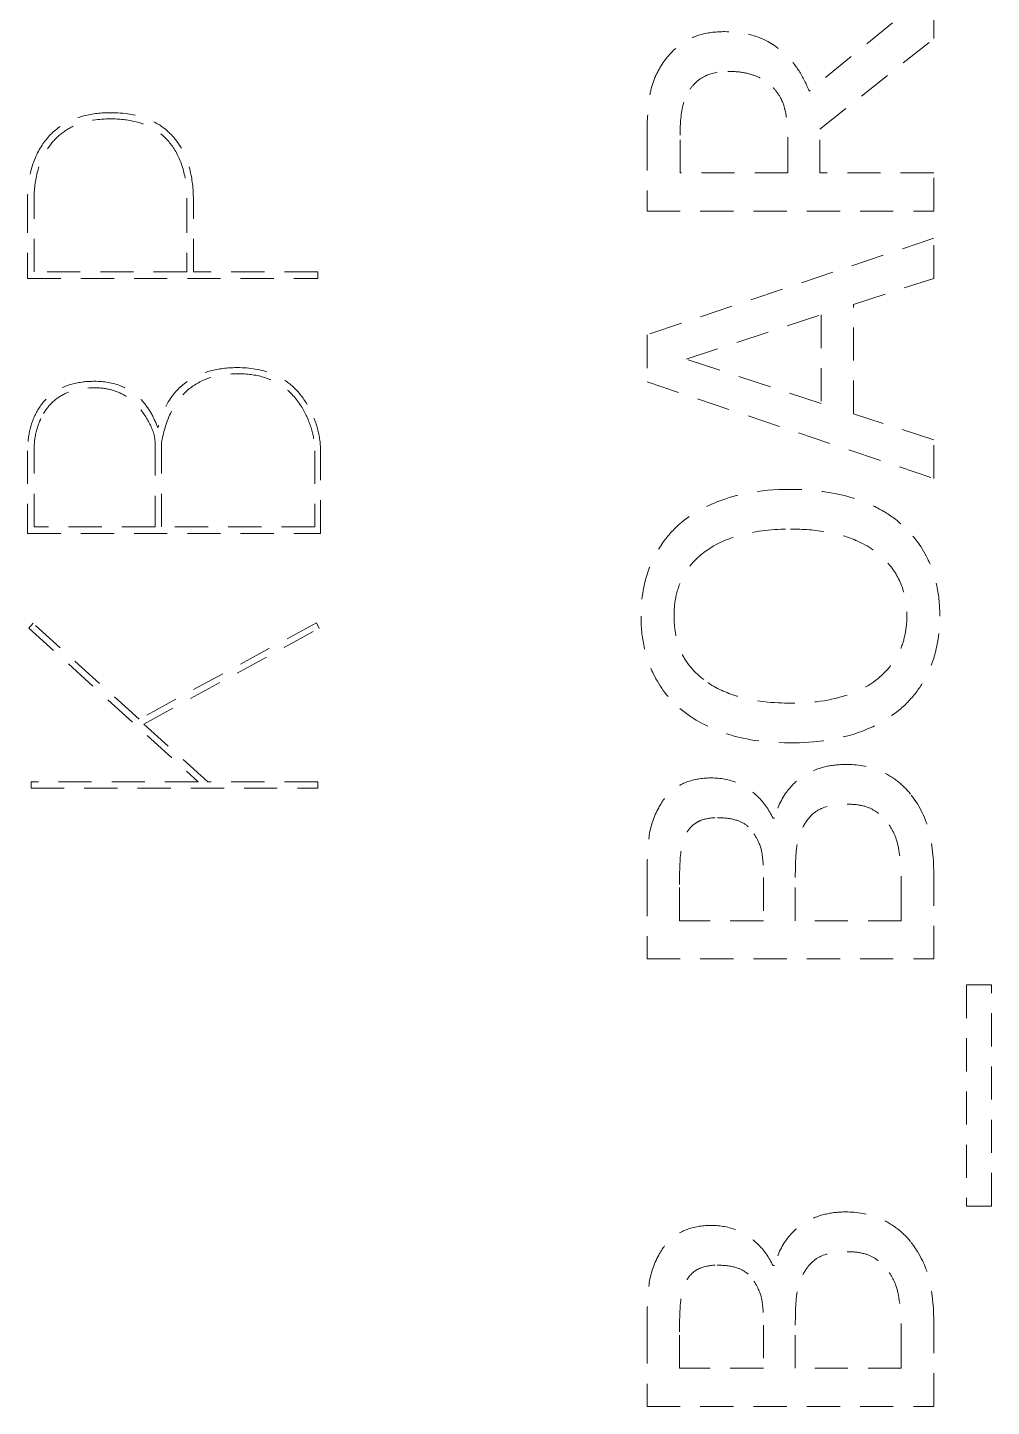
# Model space of a CAD drawing. Header units: inches. Extents: x 6934 to 18973, y 4254 to 7629.
# Drawn here: x 16922.85 to 16927.66, y 4476.58 to 4483.45 of the extents above; entities that cross this region are included whole.
import ezdxf

# ---------------------------------------------------------------- set-up
doc = ezdxf.new("R2010")
doc.units = ezdxf.units.IN
doc.header["$MEASUREMENT"] = 0
doc.linetypes.add('입력 정류부 ASSY$0$DASHED', pattern=[0.2067, 0.1654, -0.0413])
doc.layers.add('입력 정류부 ASSY$0$가려진 것(ISO)', color=2, linetype='입력 정류부 ASSY$0$DASHED', lineweight=18, true_color=0xffff00)

# ---------------------------------------------------------------- blocks, each defined once
blk = doc.blocks.new('입력 정류부 ASSY')
at = {"layer": '입력 정류부 ASSY$0$가려진 것(ISO)'}
for p, q in [((273.2951, 223.6297), (272.6734, 223.1214)), ((273.2951, 223.3831), (273.2951, 223.6297)), ((272.7266, 222.9315), (273.2951, 223.3831)), ((272.0308, 222.7138), (272.0308, 222.9026)), ((272.7266, 222.7138), (272.7266, 222.9315)), ((271.8664, 222.8921), (271.8664, 222.5239)), ((272.568, 222.8806), (272.568, 222.7138)), ((272.568, 222.7138), (272.0308, 222.7138)), ((273.2951, 222.7138), (272.7266, 222.7138)), ((273.2951, 222.5239), (273.2951, 222.7138)), ((268.7797, 222.5814), (268.7797, 222.188)), ((268.8121, 222.2204), (268.8121, 222.5814)), ((269.5733, 222.5814), (269.5733, 222.2204)), ((269.6057, 222.2204), (269.6057, 222.5814)), ((271.8664, 222.5239), (273.2951, 222.5239)), ((273.2951, 222.3885), (271.8664, 221.9068)), ((273.2951, 222.1882), (273.2951, 222.3885)), ((269.5733, 222.2204), (268.8121, 222.2204)), ((270.2255, 222.2204), (269.6057, 222.2204)), ((270.2255, 222.188), (270.2255, 222.2204)), ((268.7797, 222.188), (270.2255, 222.188)), ((272.8957, 222.0585), (273.2951, 222.1882)), ((272.0609, 221.7853), (272.7336, 222.0064)), ((272.7336, 222.0064), (272.7336, 221.5653)), ((272.8957, 221.5132), (272.8957, 222.0585)), ((271.8664, 221.9068), (271.8664, 221.673)), ((272.7336, 221.5653), (272.0609, 221.7853)), ((271.8664, 221.673), (273.2951, 221.1913)), ((273.2951, 221.3835), (272.8957, 221.5132)), ((268.7797, 221.3297), (268.7797, 220.9176)), ((268.8121, 220.95), (268.8121, 221.3297)), ((269.4149, 221.3706), (269.4149, 220.95)), ((269.4473, 220.95), (269.4473, 221.3689)), ((270.2102, 221.3297), (270.2102, 220.95)), ((270.2391, 220.9176), (270.2391, 221.3297)), ((273.2951, 221.1913), (273.2951, 221.3835)), ((268.7797, 220.9176), (270.2391, 220.9176)), ((269.4149, 220.95), (268.8121, 220.95)), ((270.2102, 220.95), (269.4473, 220.95)), ((268.807, 220.4698), (268.7865, 220.4459)), ((268.7865, 220.4459), (269.6295, 219.6796)), ((269.3349, 219.9912), (268.807, 220.4698)), ((270.2187, 220.4715), (269.3349, 219.9912)), ((269.3587, 219.9674), (270.2323, 220.4442)), ((270.2323, 220.4442), (270.2187, 220.4715)), ((269.6772, 219.6796), (269.3587, 219.9674)), ((269.6295, 219.6796), (268.7968, 219.6796)), ((268.7968, 219.6796), (268.7968, 219.6473)), ((270.2255, 219.6796), (269.6772, 219.6796)), ((270.2255, 219.6473), (270.2255, 219.6796)), ((268.7968, 219.6473), (270.2255, 219.6473)), ((272.5009, 219.4986), (272.4939, 219.4986)), ((272.4465, 219.2022), (272.4465, 218.9868)), ((272.6051, 218.9868), (272.6051, 219.2022)), ((273.2951, 218.7969), (273.2951, 219.2068)), ((271.8664, 219.1755), (271.8664, 218.7969)), ((272.0285, 218.9868), (272.0285, 219.1686)), ((273.133, 219.1408), (273.133, 218.9868)), ((272.4465, 218.9868), (272.0285, 218.9868)), ((273.133, 218.9868), (272.6051, 218.9868)), ((271.8664, 218.7969), (273.2951, 218.7969)), ((273.5823, 218.6673), (273.4584, 218.6673)), ((273.4584, 218.6673), (273.4584, 217.565)), ((273.5823, 217.565), (273.5823, 218.6673)), ((273.4584, 217.565), (273.5823, 217.565)), ((272.5009, 217.2686), (272.4939, 217.2686)), ((271.8664, 216.9456), (271.8664, 216.567)), ((272.0285, 216.7568), (272.0285, 216.9386)), ((272.4465, 216.9722), (272.4465, 216.7568)), ((272.6051, 216.7568), (272.6051, 216.9722)), ((273.2951, 216.567), (273.2951, 216.9768)), ((273.133, 216.9108), (273.133, 216.7568)), ((272.4465, 216.7568), (272.0285, 216.7568)), ((273.133, 216.7568), (272.6051, 216.7568)), ((271.8664, 216.567), (273.2951, 216.567))]:
    blk.add_line(p, q, dxfattribs=at)
for points, knots in [([(272.2543, 223.4178), (272.2143, 223.4178), (272.1738, 223.4137), (272.1079, 223.3953), (272.0762, 223.3828), (272.0009, 223.3311), (271.968, 223.2965), (271.9416, 223.2557)], [-0.04531942, -0.04531942, -0.04531942, -0.04531942, -0.02737573, -0.02737573, -0.01458949, -0.01458949, 0, 0, 0, 0]), ([(272.6734, 223.1214), (272.6602, 223.1566), (272.6438, 223.1904), (272.6042, 223.2522), (272.5817, 223.2797), (272.5049, 223.3531), (272.4569, 223.3756), (272.3756, 223.4087), (272.3151, 223.4178), (272.2543, 223.4178)], [-0.03469056, -0.03469056, -0.03469056, -0.03469056, -0.03039612, -0.03039612, -0.02631143, -0.02631143, -0.01826657, -0.01826657, 0, 0, 0, 0]), ([(271.9416, 223.2557), (271.9259, 223.2313), (271.9124, 223.2056), (271.8916, 223.1524), (271.8842, 223.1254), (271.8688, 223.0299), (271.8664, 222.9608), (271.8664, 222.8921)], [-0.03774595, -0.03774595, -0.03774595, -0.03774595, -0.02903011, -0.02903011, -0.02059439, -0.02059439, 0, 0, 0, 0]), ([(272.0794, 223.1295), (272.0903, 223.1456), (272.103, 223.16), (272.1353, 223.1866), (272.1522, 223.1953), (272.1989, 223.2145), (272.234, 223.2198), (272.2693, 223.2198)], [-0.01913246, -0.01913246, -0.01913246, -0.01913246, -0.01516523, -0.01516523, -0.01058352, -0.01058352, 0, 0, 0, 0]), ([(272.2693, 223.2198), (272.2961, 223.2198), (272.3233, 223.2179), (272.3762, 223.2082), (272.3984, 223.2012), (272.4465, 223.1799), (272.472, 223.1619), (272.4939, 223.1388)], [-0.02196003, -0.02196003, -0.02196003, -0.02196003, -0.01577748, -0.01577748, -0.00955787, -0.00955787, 0, 0, 0, 0]), ([(272.0308, 222.9026), (272.0308, 222.9345), (272.0322, 222.9936), (272.0506, 223.0737), (272.0621, 223.1031), (272.0794, 223.1295)], [-0.02467535, -0.02467535, -0.02467535, -0.02467535, -0.00948403, -0.00948403, 0, 0, 0, 0]), ([(272.4939, 223.1388), (272.5088, 223.1238), (272.5214, 223.1071), (272.5458, 223.0618), (272.5514, 223.038), (272.5642, 222.9802), (272.568, 222.9296), (272.568, 222.8806)], [-0.01981945, -0.01981945, -0.01981945, -0.01981945, -0.01772708, -0.01772708, -0.01471877, -0.01471877, 0, 0, 0, 0]), ([(269.1935, 223.0139), (269.149, 223.0139), (269.104, 223.0096), (269.0223, 222.9887), (268.9858, 222.9737), (268.9141, 222.9278), (268.8823, 222.8964), (268.8564, 222.859)], [-0.03893432, -0.03893432, -0.03893432, -0.03893432, -0.0255614, -0.0255614, -0.0136553, -0.0136553, 0, 0, 0, 0]), ([(268.8836, 222.8402), (268.9008, 222.8655), (268.921, 222.888), (268.9684, 222.9265), (268.9946, 222.9417), (269.0766, 222.9753), (269.1355, 222.9833), (269.1935, 222.9833)], [-0.03571903, -0.03571903, -0.03571903, -0.03571903, -0.02656187, -0.02656187, -0.01740801, -0.01740801, 0, 0, 0, 0]), ([(269.5324, 222.859), (269.5139, 222.8862), (269.492, 222.9104), (269.4406, 222.9519), (269.4123, 222.9684), (269.3225, 223.0052), (269.2575, 223.0139), (269.1935, 223.0139)], [-0.03896668, -0.03896668, -0.03896668, -0.03896668, -0.02908664, -0.02908664, -0.01918289, -0.01918289, 0, 0, 0, 0]), ([(269.1935, 222.9833), (269.236, 222.9833), (269.2791, 222.9791), (269.3564, 222.9591), (269.3907, 222.9447), (269.4553, 222.9018), (269.4829, 222.8736), (269.5052, 222.8402)], [-0.03601194, -0.03601194, -0.03601194, -0.03601194, -0.02326185, -0.02326185, -0.01204655, -0.01204655, 0, 0, 0, 0]), ([(268.8564, 222.859), (268.8301, 222.8204), (268.8113, 222.7783), (268.7853, 222.684), (268.7797, 222.6326), (268.7797, 222.5814)], [-0.02934785, -0.02934785, -0.02934785, -0.02934785, -0.01536479, -0.01536479, 0, 0, 0, 0]), ([(268.8121, 222.5814), (268.8121, 222.6295), (268.8172, 222.678), (268.8414, 222.766), (268.8589, 222.8049), (268.8836, 222.8402)], [-0.02736896, -0.02736896, -0.02736896, -0.02736896, -0.01292776, -0.01292776, 0, 0, 0, 0]), ([(269.5052, 222.8402), (269.529, 222.8051), (269.5455, 222.7663), (269.5686, 222.6786), (269.5733, 222.6296), (269.5733, 222.5814)], [-0.02719353, -0.02719353, -0.02719353, -0.02719353, -0.01447684, -0.01447684, 0, 0, 0, 0]), ([(269.6057, 222.5814), (269.6057, 222.6328), (269.6005, 222.6846), (269.5756, 222.7787), (269.5578, 222.8206), (269.5324, 222.859)], [-0.02919986, -0.02919986, -0.02919986, -0.02919986, -0.01378645, -0.01378645, 0, 0, 0, 0]), ([(269.827, 221.7436), (269.784, 221.7436), (269.7405, 221.7395), (269.6616, 221.7204), (269.6261, 221.7066), (269.5559, 221.6641), (269.5243, 221.6348), (269.4647, 221.553), (269.4427, 221.4993), (269.4285, 221.4438)], [-0.05468479, -0.05468479, -0.05468479, -0.05468479, -0.04177795, -0.04177795, -0.03033688, -0.03033688, -0.01716147, -0.01716147, 0, 0, 0, 0]), ([(270.1727, 221.5596), (270.1524, 221.5945), (270.1275, 221.6261), (270.0679, 221.6787), (270.035, 221.6988), (269.9443, 221.7352), (269.8856, 221.7436), (269.827, 221.7436)], [-0.04141165, -0.04141165, -0.04141165, -0.04141165, -0.02930441, -0.02930441, -0.01756332, -0.01756332, 0, 0, 0, 0]), ([(269.1135, 221.6754), (269.0754, 221.6754), (269.0369, 221.6714), (268.9656, 221.6516), (268.9334, 221.6367), (268.8744, 221.5929), (268.8501, 221.5648), (268.8308, 221.5324)], [-0.033501, -0.033501, -0.033501, -0.033501, -0.02205945, -0.02205945, -0.011312, -0.011312, 0, 0, 0, 0]), ([(269.4285, 221.4438), (269.4181, 221.4722), (269.4054, 221.4999), (269.3755, 221.5489), (269.359, 221.5705), (269.3127, 221.6165), (269.2817, 221.6371), (269.2043, 221.6686), (269.1591, 221.6754), (269.1135, 221.6754)], [-0.04228429, -0.04228429, -0.04228429, -0.04228429, -0.03322769, -0.03322769, -0.02506467, -0.02506467, -0.01367661, -0.01367661, 0, 0, 0, 0]), ([(269.4473, 221.3689), (269.456, 221.419), (269.4698, 221.4693), (269.5096, 221.5536), (269.5331, 221.5888), (269.5932, 221.6476), (269.6277, 221.6695), (269.7178, 221.7053), (269.7735, 221.7129), (269.8287, 221.7129)], [-0.05702812, -0.05702812, -0.05702812, -0.05702812, -0.04178326, -0.04178326, -0.02906234, -0.02906234, -0.01656644, -0.01656644, 0, 0, 0, 0]), ([(269.8287, 221.7129), (269.8714, 221.7129), (269.9142, 221.7081), (269.9923, 221.685), (270.0268, 221.6683), (270.0945, 221.6179), (270.1238, 221.5835), (270.1472, 221.5443)], [-0.03812861, -0.03812861, -0.03812861, -0.03812861, -0.0253307, -0.0253307, -0.01369687, -0.01369687, 0, 0, 0, 0]), ([(268.8598, 221.5154), (268.8737, 221.5391), (268.8907, 221.5603), (268.932, 221.5961), (268.9551, 221.6099), (269.0224, 221.637), (269.0683, 221.6431), (269.1135, 221.6431)], [-0.0299595, -0.0299595, -0.0299595, -0.0299595, -0.02172369, -0.02172369, -0.0135648, -0.0135648, 0, 0, 0, 0]), ([(269.1135, 221.6431), (269.142, 221.6431), (269.1703, 221.6399), (269.2237, 221.6255), (269.248, 221.615), (269.3037, 221.5799), (269.331, 221.5524), (269.3536, 221.5205)], [-0.02830334, -0.02830334, -0.02830334, -0.02830334, -0.01976057, -0.01976057, -0.011727, -0.011727, 0, 0, 0, 0]), ([(268.8308, 221.5324), (268.8135, 221.5029), (268.8009, 221.4715), (268.7836, 221.4028), (268.7797, 221.3663), (268.7797, 221.3297)], [-0.02123508, -0.02123508, -0.02123508, -0.02123508, -0.01097763, -0.01097763, 0, 0, 0, 0]), ([(270.1472, 221.5443), (270.1672, 221.5108), (270.1834, 221.4753), (270.2048, 221.4026), (270.2102, 221.3665), (270.2102, 221.3297)], [-0.02274338, -0.02274338, -0.02274338, -0.02274338, -0.01103778, -0.01103778, 0, 0, 0, 0]), ([(270.2391, 221.3297), (270.2391, 221.3696), (270.2336, 221.4086), (270.211, 221.4866), (270.194, 221.5242), (270.1727, 221.5596)], [-0.024356, -0.024356, -0.024356, -0.024356, -0.01241393, -0.01241393, 0, 0, 0, 0]), ([(268.8121, 221.3297), (268.8121, 221.3632), (268.8157, 221.3965), (268.8318, 221.4594), (268.8437, 221.4883), (268.8598, 221.5154)], [-0.01948788, -0.01948788, -0.01948788, -0.01948788, -0.00944698, -0.00944698, 0, 0, 0, 0]), ([(269.3536, 221.5205), (269.374, 221.4917), (269.3938, 221.4584), (269.411, 221.4074), (269.4149, 221.389), (269.4149, 221.3706)], [-0.01614545, -0.01614545, -0.01614545, -0.01614545, -0.00552206, -0.00552206, 0, 0, 0, 0]), ([(272.5808, 221.1369), (272.4191, 221.1369), (272.3075, 221.109), (272.156, 221.0524), (272.0882, 221.0156), (272.0296, 220.9655)], [-0.04852222, -0.04852222, -0.04852222, -0.04852222, -0.02311706, -0.02311706, 0, 0, 0, 0]), ([(273.1307, 220.9655), (273.0982, 220.9941), (273.0625, 221.0184), (272.9832, 221.0613), (272.9397, 221.0789), (272.8213, 221.116), (272.719, 221.1369), (272.5808, 221.1369)], [-0.08981636, -0.08981636, -0.08981636, -0.08981636, -0.06656873, -0.06656873, -0.04148555, -0.04148555, 0, 0, 0, 0]), ([(272.0296, 220.9655), (271.9981, 220.9375), (271.9701, 220.9064), (271.9157, 220.8295), (271.8959, 220.7886), (271.85, 220.6783), (271.8363, 220.5921), (271.8363, 220.5047)], [-0.04361078, -0.04361078, -0.04361078, -0.04361078, -0.03582639, -0.03582639, -0.026231, -0.026231, 0, 0, 0, 0]), ([(272.1489, 220.822), (272.2141, 220.8725), (272.2884, 220.8965), (272.4107, 220.9308), (272.4971, 220.9389), (272.5808, 220.9389)], [-0.03806963, -0.03806963, -0.03806963, -0.03806963, -0.02509853, -0.02509853, 0, 0, 0, 0]), ([(272.5808, 220.9389), (272.6421, 220.9389), (272.7048, 220.9347), (272.8168, 220.9146), (272.868, 220.9002), (272.9845, 220.8478), (273.0264, 220.8113), (273.0864, 220.7502), (273.1128, 220.7111), (273.1521, 220.6155), (273.1608, 220.5611), (273.1608, 220.5059)], [-0.0592746, -0.0592746, -0.0592746, -0.0592746, -0.05009602, -0.05009602, -0.04225594, -0.04225594, -0.03100137, -0.03100137, -0.01658344, -0.01658344, 0, 0, 0, 0]), ([(273.3252, 220.5047), (273.3252, 220.5557), (273.3205, 220.6065), (273.3, 220.7029), (273.2847, 220.7494), (273.2314, 220.8592), (273.1863, 220.9164), (273.1307, 220.9655)], [-0.05199577, -0.05199577, -0.05199577, -0.05199577, -0.03661219, -0.03661219, -0.0222328, -0.0222328, 0, 0, 0, 0]), ([(272.0007, 220.5059), (272.0007, 220.5431), (272.0046, 220.5802), (272.0219, 220.6501), (272.0347, 220.6827), (272.0768, 220.7559), (272.1096, 220.7919), (272.1489, 220.822)], [-0.03651876, -0.03651876, -0.03651876, -0.03651876, -0.02532012, -0.02532012, -0.01484337, -0.01484337, 0, 0, 0, 0]), ([(271.8363, 220.5047), (271.8363, 220.4534), (271.841, 220.4022), (271.8619, 220.3049), (271.8772, 220.2598), (271.9305, 220.1507), (271.9744, 220.0935), (272.0296, 220.0451)], [-0.05169953, -0.05169953, -0.05169953, -0.05169953, -0.03641557, -0.03641557, -0.02204574, -0.02204574, 0, 0, 0, 0]), ([(272.1489, 220.1886), (272.1225, 220.209), (272.0985, 220.2321), (272.0544, 220.288), (272.0401, 220.316), (272.0089, 220.3916), (272.0007, 220.4488), (272.0007, 220.5059)], [-0.0310473, -0.0310473, -0.0310473, -0.0310473, -0.02453191, -0.02453191, -0.01712159, -0.01712159, 0, 0, 0, 0]), ([(273.1608, 220.5059), (273.1608, 220.4745), (273.158, 220.4431), (273.1456, 220.3835), (273.1365, 220.3555), (273.1024, 220.283), (273.0722, 220.2435), (272.9843, 220.1637), (272.9284, 220.1348), (272.782, 220.0824), (272.6787, 220.0717), (272.5808, 220.0717)], [-0.07477144, -0.07477144, -0.07477144, -0.07477144, -0.06683192, -0.06683192, -0.0593637, -0.0593637, -0.04657441, -0.04657441, -0.02936779, -0.02936779, 0, 0, 0, 0]), ([(273.1307, 220.0439), (273.1627, 220.072), (273.1913, 220.1032), (273.24, 220.1707), (273.2606, 220.2071), (273.3115, 220.3291), (273.3252, 220.4164), (273.3252, 220.5047)], [-0.05342583, -0.05342583, -0.05342583, -0.05342583, -0.03966996, -0.03966996, -0.02650342, -0.02650342, 0, 0, 0, 0]), ([(272.5808, 220.0717), (272.5061, 220.0717), (272.3982, 220.0782), (272.242, 220.1308), (272.1921, 220.155), (272.1489, 220.1886)], [-0.04946932, -0.04946932, -0.04946932, -0.04946932, -0.01642909, -0.01642909, 0, 0, 0, 0]), ([(272.0296, 220.0451), (272.0989, 219.9872), (272.1789, 219.9463), (272.3176, 219.901), (272.4186, 219.8737), (272.5808, 219.8737)], [-0.1275731, -0.1275731, -0.1275731, -0.1275731, -0.0486603, -0.0486603, 0, 0, 0, 0]), ([(272.5808, 219.8737), (272.7026, 219.8737), (272.8253, 219.8895), (273.009, 219.9589), (273.0743, 219.995), (273.1307, 220.0439)], [-0.05894107, -0.05894107, -0.05894107, -0.05894107, -0.02240519, -0.02240519, 0, 0, 0, 0]), ([(272.8563, 219.766), (272.8213, 219.766), (272.7862, 219.7626), (272.7208, 219.7468), (272.6909, 219.7353), (272.6293, 219.7001), (272.5954, 219.6728), (272.5352, 219.5945), (272.5143, 219.5479), (272.5009, 219.4986)], [-0.05446892, -0.05446892, -0.05446892, -0.05446892, -0.04153051, -0.04153051, -0.02961745, -0.02961745, -0.01533863, -0.01533863, 0, 0, 0, 0]), ([(273.1794, 219.6178), (273.159, 219.6435), (273.1356, 219.6661), (273.0858, 219.7034), (273.0554, 219.722), (272.9687, 219.7575), (272.9128, 219.766), (272.8563, 219.766)], [-0.04050512, -0.04050512, -0.04050512, -0.04050512, -0.02808174, -0.02808174, -0.01694005, -0.01694005, 0, 0, 0, 0]), ([(272.1883, 219.6989), (272.1482, 219.6989), (272.108, 219.6936), (272.0293, 219.6662), (272.0038, 219.6471), (271.9629, 219.6125), (271.9412, 219.583), (271.9243, 219.5507)], [-0.02084175, -0.02084175, -0.02084175, -0.02084175, -0.01608908, -0.01608908, -0.01096024, -0.01096024, 0, 0, 0, 0]), ([(272.4939, 219.4986), (272.4742, 219.5394), (272.4487, 219.5765), (272.393, 219.6298), (272.3596, 219.6559), (272.2747, 219.6913), (272.2321, 219.6989), (272.1883, 219.6989)], [-0.04829716, -0.04829716, -0.04829716, -0.04829716, -0.02761454, -0.02761454, -0.01315484, -0.01315484, 0, 0, 0, 0]), ([(273.2951, 219.2068), (273.2951, 219.2899), (273.2887, 219.3749), (273.2552, 219.4908), (273.2307, 219.5512), (273.1794, 219.6178)], [-0.06340643, -0.06340643, -0.06340643, -0.06340643, -0.0252236, -0.0252236, 0, 0, 0, 0]), ([(271.9243, 219.5507), (271.8992, 219.505), (271.8829, 219.4565), (271.8665, 219.3289), (271.8664, 219.252), (271.8664, 219.1755)], [-0.03857501, -0.03857501, -0.03857501, -0.03857501, -0.02294595, -0.02294595, 0, 0, 0, 0]), ([(272.6421, 219.4523), (272.6537, 219.474), (272.6679, 219.4951), (272.7059, 219.5332), (272.7245, 219.5422), (272.7745, 219.5626), (272.8192, 219.568), (272.8644, 219.568)], [-0.02183646, -0.02183646, -0.02183646, -0.02183646, -0.01805315, -0.01805315, -0.01358002, -0.01358002, 0, 0, 0, 0]), ([(272.8644, 219.568), (272.8902, 219.568), (272.9167, 219.5659), (272.9664, 219.5539), (272.985, 219.5453), (273.0296, 219.5171), (273.0532, 219.4923), (273.0728, 219.465)], [-0.02162191, -0.02162191, -0.02162191, -0.02162191, -0.01582291, -0.01582291, -0.01010207, -0.01010207, 0, 0, 0, 0]), ([(272.0655, 219.4279), (272.0731, 219.4411), (272.0824, 219.4529), (272.1071, 219.4746), (272.1204, 219.4814), (272.1577, 219.4968), (272.1864, 219.5009), (272.2149, 219.5009)], [-0.01510538, -0.01510538, -0.01510538, -0.01510538, -0.01208897, -0.01208897, -0.00856017, -0.00856017, 0, 0, 0, 0]), ([(272.2149, 219.5009), (272.2445, 219.5009), (272.2756, 219.4983), (272.3292, 219.4836), (272.3451, 219.4747), (272.3736, 219.4546), (272.3876, 219.4389), (272.399, 219.421)], [-0.01513379, -0.01513379, -0.01513379, -0.01513379, -0.01046035, -0.01046035, -0.0063672, -0.0063672, 0, 0, 0, 0]), ([(273.0728, 219.465), (273.0853, 219.4463), (273.0955, 219.4264), (273.1149, 219.3755), (273.1195, 219.3499), (273.1305, 219.2814), (273.133, 219.2084), (273.133, 219.1408)], [-0.02781172, -0.02781172, -0.02781172, -0.02781172, -0.02470335, -0.02470335, -0.0202881, -0.0202881, 0, 0, 0, 0]), ([(272.0285, 219.1686), (272.0285, 219.2233), (272.0282, 219.2783), (272.0394, 219.3663), (272.0492, 219.3982), (272.0655, 219.4279)], [-0.02659251, -0.02659251, -0.02659251, -0.02659251, -0.01017617, -0.01017617, 0, 0, 0, 0]), ([(272.399, 219.421), (272.4234, 219.3829), (272.4328, 219.3536), (272.444, 219.3027), (272.4465, 219.2557), (272.4465, 219.2022)], [-0.02644996, -0.02644996, -0.02644996, -0.02644996, -0.01605479, -0.01605479, 0, 0, 0, 0]), ([(272.6051, 219.2022), (272.6051, 219.2947), (272.6096, 219.3351), (272.6165, 219.3883), (272.6263, 219.4213), (272.6421, 219.4523)], [-0.01609939, -0.01609939, -0.01609939, -0.01609939, -0.01043526, -0.01043526, 0, 0, 0, 0]), ([(272.8563, 217.5361), (272.8213, 217.5361), (272.7862, 217.5326), (272.7208, 217.5168), (272.6909, 217.5053), (272.6293, 217.4701), (272.5954, 217.4428), (272.5352, 217.3645), (272.5143, 217.3179), (272.5009, 217.2686)], [-0.05446892, -0.05446892, -0.05446892, -0.05446892, -0.04153051, -0.04153051, -0.02961745, -0.02961745, -0.01533863, -0.01533863, 0, 0, 0, 0]), ([(273.1794, 217.3879), (273.159, 217.4135), (273.1356, 217.4362), (273.0858, 217.4734), (273.0554, 217.4921), (272.9687, 217.5275), (272.9128, 217.5361), (272.8563, 217.5361)], [-0.04050512, -0.04050512, -0.04050512, -0.04050512, -0.02808174, -0.02808174, -0.01694005, -0.01694005, 0, 0, 0, 0]), ([(272.1883, 217.4689), (272.1482, 217.4689), (272.108, 217.4637), (272.0293, 217.4362), (272.0038, 217.4171), (271.9629, 217.3825), (271.9412, 217.3531), (271.9243, 217.3207)], [-0.02084175, -0.02084175, -0.02084175, -0.02084175, -0.01608908, -0.01608908, -0.01096024, -0.01096024, 0, 0, 0, 0]), ([(272.4939, 217.2686), (272.4742, 217.3095), (272.4487, 217.3465), (272.393, 217.3999), (272.3596, 217.426), (272.2747, 217.4613), (272.2321, 217.4689), (272.1883, 217.4689)], [-0.04829716, -0.04829716, -0.04829716, -0.04829716, -0.02761454, -0.02761454, -0.01315484, -0.01315484, 0, 0, 0, 0]), ([(272.6421, 217.2223), (272.6537, 217.244), (272.6679, 217.2652), (272.7059, 217.3032), (272.7245, 217.3123), (272.7745, 217.3327), (272.8192, 217.3381), (272.8644, 217.3381)], [-0.02183646, -0.02183646, -0.02183646, -0.02183646, -0.01805315, -0.01805315, -0.01358002, -0.01358002, 0, 0, 0, 0]), ([(272.8644, 217.3381), (272.8902, 217.3381), (272.9167, 217.3359), (272.9664, 217.3239), (272.985, 217.3153), (273.0296, 217.2871), (273.0532, 217.2624), (273.0728, 217.235)], [-0.02162191, -0.02162191, -0.02162191, -0.02162191, -0.01582291, -0.01582291, -0.01010207, -0.01010207, 0, 0, 0, 0]), ([(273.2951, 216.9768), (273.2951, 217.06), (273.2887, 217.145), (273.2552, 217.2609), (273.2307, 217.3213), (273.1794, 217.3879)], [-0.06340643, -0.06340643, -0.06340643, -0.06340643, -0.0252236, -0.0252236, 0, 0, 0, 0]), ([(271.9243, 217.3207), (271.8992, 217.2751), (271.8829, 217.2265), (271.8665, 217.099), (271.8664, 217.0221), (271.8664, 216.9456)], [-0.03857501, -0.03857501, -0.03857501, -0.03857501, -0.02294595, -0.02294595, 0, 0, 0, 0]), ([(272.0655, 217.198), (272.0731, 217.2111), (272.0824, 217.2229), (272.1071, 217.2447), (272.1204, 217.2515), (272.1577, 217.2668), (272.1864, 217.2709), (272.2149, 217.2709)], [-0.01510538, -0.01510538, -0.01510538, -0.01510538, -0.01208897, -0.01208897, -0.00856017, -0.00856017, 0, 0, 0, 0]), ([(272.2149, 217.2709), (272.2445, 217.2709), (272.2756, 217.2683), (272.3292, 217.2536), (272.3451, 217.2447), (272.3736, 217.2246), (272.3876, 217.209), (272.399, 217.191)], [-0.01513379, -0.01513379, -0.01513379, -0.01513379, -0.01046035, -0.01046035, -0.0063672, -0.0063672, 0, 0, 0, 0]), ([(272.0285, 216.9386), (272.0285, 216.9933), (272.0282, 217.0484), (272.0394, 217.1363), (272.0492, 217.1683), (272.0655, 217.198)], [-0.02659251, -0.02659251, -0.02659251, -0.02659251, -0.01017617, -0.01017617, 0, 0, 0, 0]), ([(272.6051, 216.9722), (272.6051, 217.0647), (272.6096, 217.1052), (272.6165, 217.1584), (272.6263, 217.1913), (272.6421, 217.2223)], [-0.01609939, -0.01609939, -0.01609939, -0.01609939, -0.01043526, -0.01043526, 0, 0, 0, 0]), ([(273.0728, 217.235), (273.0853, 217.2163), (273.0955, 217.1964), (273.1149, 217.1456), (273.1195, 217.1199), (273.1305, 217.0514), (273.133, 216.9785), (273.133, 216.9108)], [-0.02781172, -0.02781172, -0.02781172, -0.02781172, -0.02470335, -0.02470335, -0.0202881, -0.0202881, 0, 0, 0, 0]), ([(272.399, 217.191), (272.4234, 217.1529), (272.4328, 217.1236), (272.444, 217.0727), (272.4465, 217.0257), (272.4465, 216.9722)], [-0.02644996, -0.02644996, -0.02644996, -0.02644996, -0.01605479, -0.01605479, 0, 0, 0, 0])]:
    blk.add_open_spline(points, degree=3, knots=knots, dxfattribs=at)

msp = doc.modelspace()

# ---------------------------------------------------------------- block references
msp.add_blockref('입력 정류부 ASSY', (16654.0752, 4260.0122))

doc.saveas('drawing.dxf')
